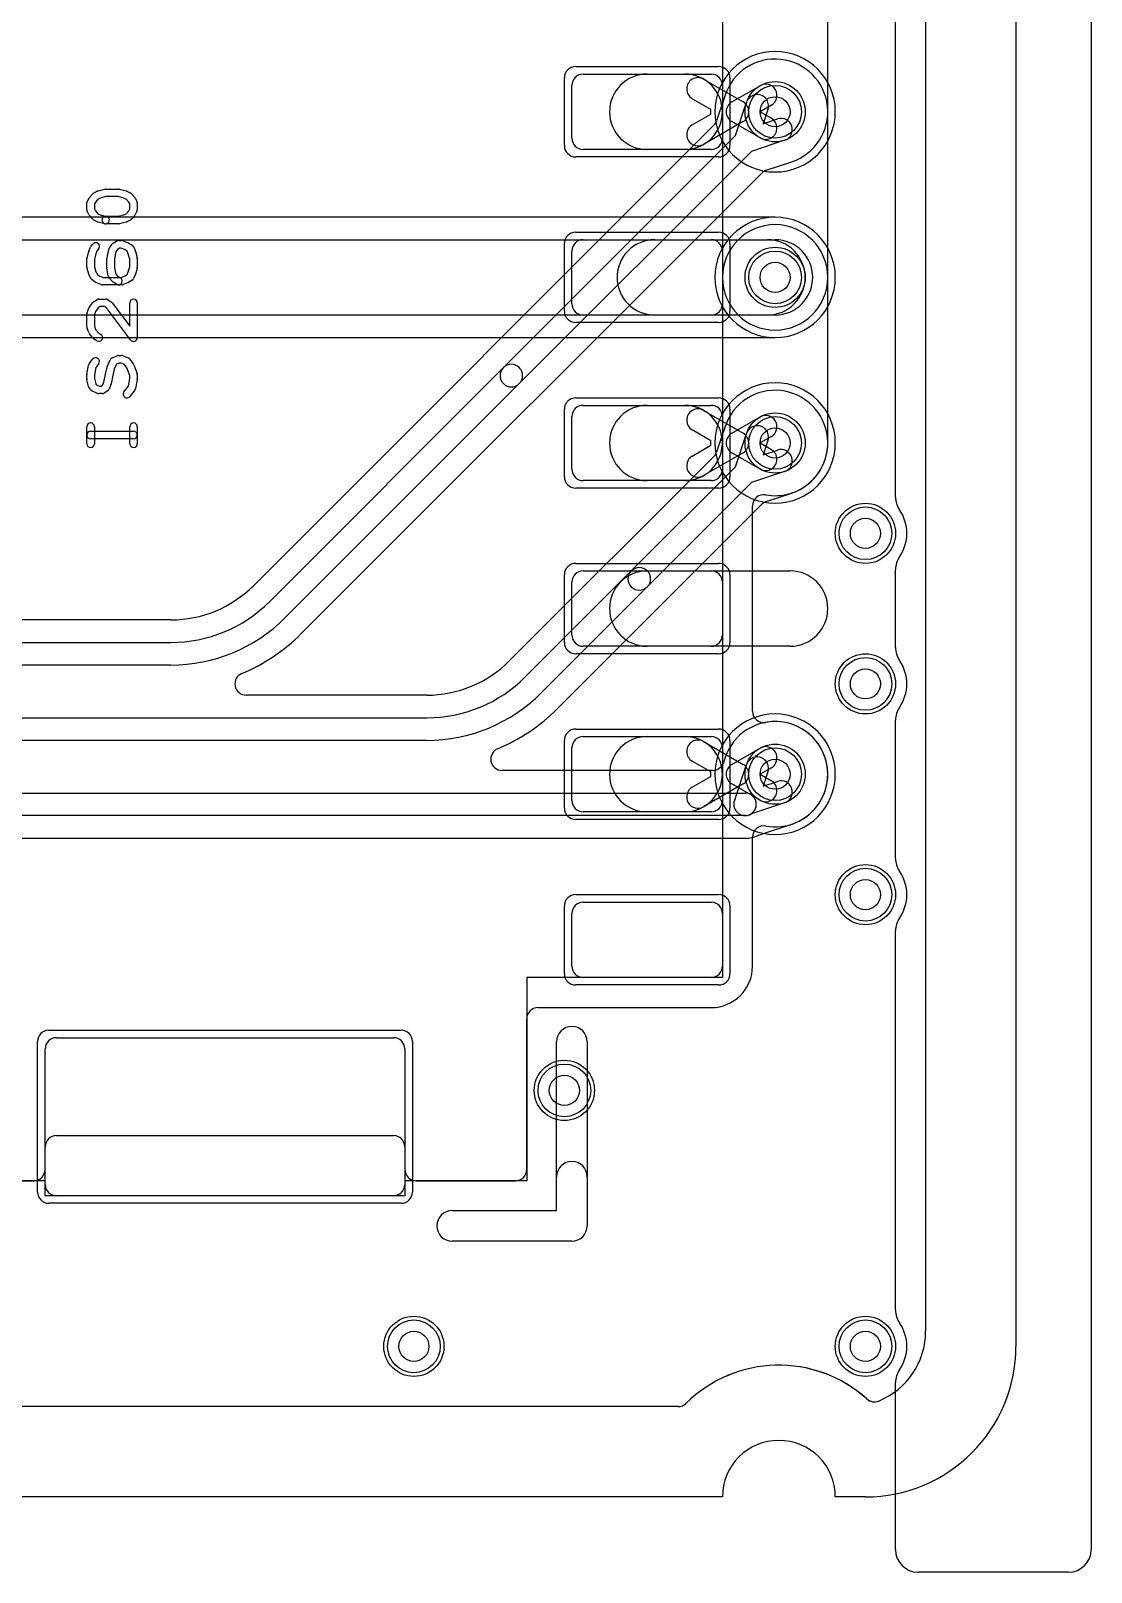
# Model space of a CAD drawing. Extents: x 0 to 20.5, y -0.5 to 20.
# Drawn here: x 13.46 to 20.5, y -0.5 to 9.74 of the extents above; entities that cross this region are included whole.
import ezdxf

# ---------------------------------------------------------------- set-up
doc = ezdxf.new("R2010")
doc.units = 0
for name, color, linetype in [('Hole', 1, 'CONTINUOUS'), ('L1', 3, 'CONTINUOUS'), ('L2', 3, 'CONTINUOUS'), ('L3', 3, 'CONTINUOUS'), ('L4', 3, 'CONTINUOUS'), ('MetalMask-A', 176, 'CONTINUOUS'), ('Outline', 7, 'CONTINUOUS'), ('PartsArea-A', 111, 'CONTINUOUS'), ('PartsSilk-A', 221, 'CONTINUOUS'), ('Resist-A', 2, 'CONTINUOUS'), ('Resist-B', 2, 'CONTINUOUS'), ('Silk-A', 140, 'CONTINUOUS')]:
    doc.layers.add(name, color=color, linetype=linetype)

msp = doc.modelspace()

# ---------------------------------------------------------------- linework, layer by layer
at = {"layer": 'Hole'}
for centre in [(18.4, 9.2), (18.4, 8.1), (18.4, 7), (19, 6.4), (19, 5.4), (18.4, 4.8), (19, 4), (17, 2.7), (16, 1), (19, 1)]:
    msp.add_circle(centre, 0.1, dxfattribs=at)
at = {"layer": 'L1'}
for p, q in [((19.4, 14.53823), (19.4, 1.1)), ((18.75004, 7), (18.75004, 10.3)), ((17.125, 9.45), (17.975, 9.45)), ((17.55, 9.45), (17.8, 9.45)), ((17.05, 9.025), (17.05, 9.375)), ((17.92501, 9.4165), (18.1875, 9.26495)), ((18.05, 9.375), (18.05, 9.025)), ((18.1125, 9.26495), (18.29999, 9.3732)), ((17.97343, 9.21534), (17.85001, 9.2866)), ((17.97343, 9.18466), (17.97343, 9.21534)), ((18.37499, 9.2433), (18.29999, 9.2)), ((17.85001, 9.1134), (17.97343, 9.18466)), ((18.1875, 9.13505), (17.92501, 8.9835)), ((18.29999, 9.0268), (18.1125, 9.13505)), ((18.29999, 9.2), (18.37499, 9.1567)), ((17.975, 8.95), (17.125, 8.95)), ((17.8, 8.95), (17.55, 8.95)), ((17.125, 8.35), (17.975, 8.35)), ((17.6, 8.35), (18.35, 8.35)), ((17.05, 7.925), (17.05, 8.275)), ((18.05, 8.275), (18.05, 7.925)), ((17.975, 7.85), (17.125, 7.85)), ((18.35, 7.85), (17.6, 7.85)), ((17.05, 6.825), (17.05, 7.175)), ((17.125, 7.25), (17.975, 7.25)), ((17.55, 7.25), (17.8, 7.25)), ((17.92501, 7.2165), (18.1875, 7.06495)), ((18.05, 7.175), (18.05, 6.825)), ((18.1125, 7.06495), (18.29999, 7.1732)), ((17.97343, 7.01534), (17.85001, 7.0866)), ((17.85001, 6.9134), (17.97343, 6.98466)), ((17.97343, 6.98466), (17.97343, 7.01534)), ((18.37499, 7.0433), (18.29999, 7)), ((18.29999, 7), (18.37499, 6.9567)), ((18.1875, 6.93505), (17.92501, 6.7835)), ((18.29999, 6.8268), (18.1125, 6.93505)), ((17.975, 6.75), (17.125, 6.75)), ((17.8, 6.75), (17.55, 6.75)), ((18.25004, 5.21834), (18.25004, 6.58166)), ((17.125, 6.15), (17.975, 6.15)), ((17.55, 6.15), (18.5, 6.15)), ((17.05, 5.725), (17.05, 6.075)), ((18.05, 6.075), (18.05, 5.725)), ((17.975, 5.65), (17.125, 5.65)), ((18.5, 5.65), (17.55, 5.65)), ((17.125, 5.05), (17.975, 5.05)), ((17.55, 5.05), (17.8, 5.05)), ((17.92501, 5.0165), (18.1875, 4.86495)), ((17.05, 4.625), (17.05, 4.975)), ((18.05, 4.975), (18.05, 4.625)), ((18.1125, 4.86495), (18.29999, 4.9732)), ((17.97343, 4.81534), (17.85001, 4.8866)), ((17.97343, 4.78466), (17.97343, 4.81534)), ((18.37499, 4.8433), (18.29999, 4.8)), ((17.85001, 4.7134), (17.97343, 4.78466)), ((18.1875, 4.73505), (17.92501, 4.5835)), ((18.29999, 4.6268), (18.1125, 4.73505)), ((18.29999, 4.8), (18.37499, 4.7567)), ((17.975, 4.55), (17.125, 4.55)), ((17.8, 4.55), (17.55, 4.55)), ((18.25004, 3.525), (18.25004, 4.38166)), ((17.125, 3.95), (17.975, 3.95)), ((17.05, 3.525), (17.05, 3.875)), ((18.05, 3.875), (18.05, 3.525)), ((17.975, 3.45), (17.125, 3.45)), ((16.75004, 2.175), (16.75004, 3.17499)), ((16.82501, 3.24996), (17.975, 3.24996)), ((13.55, 2.075), (13.55, 2.975)), ((13.625, 3.05), (15.865, 3.05)), ((15.94, 2.975), (15.94, 2.075)), ((13.62501, 2.4), (15.86499, 2.4)), ((13.55004, 2.175), (13.55004, 2.32503)), ((15.93996, 2.32503), (15.93996, 2.175)), ((12.235, 2.09996), (13.475, 2.09996)), ((16.015, 2.09996), (16.675, 2.09996)), ((15.865, 2), (13.625, 2)), ((17.75653, 0.6), (2.24347, 0.6))]:
    msp.add_line(p, q, dxfattribs=at)
for centre in [(18.4, 9.2), (18.4, 8.1), (18.4, 7), (19, 6.4), (19, 5.4), (18.4, 4.8), (19, 4), (17, 2.7), (16, 1), (19, 1)]:
    msp.add_circle(centre, 0.2, dxfattribs=at)
for centre, radius, start, end in [((17.125, 9.375), 0.075, 90, 180), ((17.55, 9.2), 0.25, 90, -90), ((17.8, 9.2), 0.25, -90, 90), ((17.88751, 9.35155), 0.075, 59.999272, -120.000217), ((17.975, 9.375), 0.075, 0, 90), ((18.33749, 9.30825), 0.075, -59.999272, 120.000595), ((18.15, 9.2), 0.075, 120.000728, -120.000728), ((18.15, 9.2), 0.075, -59.999272, 59.999272), ((17.88751, 9.04845), 0.075, 120.000728, -59.999783), ((18.33749, 9.09175), 0.075, -120.000728, 59.999405), ((17.125, 9.025), 0.075, 180, -90), ((17.975, 9.025), 0.075, -90, 0), ((17.125, 8.275), 0.075, 90, 180), ((17.6, 8.1), 0.25, 90, -90), ((17.975, 8.275), 0.075, 0, 90), ((18.35, 8.1), 0.25, -90, 90), ((17.125, 7.925), 0.075, 180, -90), ((17.975, 7.925), 0.075, -90, 0), ((17.125, 7.175), 0.075, 90, 180), ((17.55, 7), 0.25, 90, -90), ((17.8, 7), 0.25, -90, 90), ((17.88751, 7.15155), 0.075, 59.999272, -120.000217), ((17.975, 7.175), 0.075, 0, 90), ((18.33749, 7.10825), 0.075, -59.999272, 120.000595), ((18.15, 7), 0.075, 120.000728, -120.000728), ((18.15, 7), 0.075, -59.999272, 59.999272), ((18.4, 7), 0.35004, -100.16225, 0), ((17.88751, 6.84845), 0.075, 120.000728, -59.999783), ((18.33749, 6.89175), 0.075, -120.000728, 59.999405), ((17.125, 6.825), 0.075, 180, -90), ((17.975, 6.825), 0.075, -90, 0), ((18.32501, 6.58166), 0.07497, 79.835291, 180), ((17.125, 6.075), 0.075, 90, 180), ((17.55, 5.9), 0.25, 90, -90), ((17.975, 6.075), 0.075, 0, 90), ((18.5, 5.9), 0.25, -90, 90), ((17.125, 5.725), 0.075, 180, -90), ((17.975, 5.725), 0.075, -90, 0), ((18.32501, 5.21834), 0.07497, 180, -79.835291), ((18.4, 4.8), 0.35004, -100.16225, 100.16225), ((17.125, 4.975), 0.075, 90, 180), ((17.55, 4.8), 0.25, 90, -90), ((17.8, 4.8), 0.25, -90, 90), ((17.88751, 4.95155), 0.075, 59.999272, -120.000217), ((17.975, 4.975), 0.075, 0, 90), ((18.33749, 4.90825), 0.075, -59.999272, 120.000595), ((18.15, 4.8), 0.075, 120.000728, -120.000728), ((18.15, 4.8), 0.075, -59.999272, 59.999272), ((17.88751, 4.64845), 0.075, 120.000728, -59.999783), ((18.33749, 4.69175), 0.075, -120.000728, 59.999405), ((17.125, 4.625), 0.075, 180, -90), ((17.975, 4.625), 0.075, -90, 0), ((18.32501, 4.38166), 0.07497, 79.835291, 180), ((17.125, 3.875), 0.075, 90, 180), ((17.975, 3.875), 0.075, 0, 90), ((17.125, 3.525), 0.075, 180, -90), ((17.975, 3.525), 0.27504, -90, 0), ((17.975, 3.525), 0.075, -90, 0), ((16.82501, 3.17499), 0.07497, 90, 180), ((13.625, 2.975), 0.075, 90, 180), ((15.865, 2.975), 0.075, 0, 90), ((13.62501, 2.32503), 0.07497, 90, 180), ((15.86499, 2.32503), 0.07497, 0, 90), ((13.475, 2.175), 0.07504, -90, 0), ((16.015, 2.175), 0.07504, 180, -90), ((16.675, 2.175), 0.07504, -90, 0), ((13.625, 2.075), 0.075, 180, -90), ((15.865, 2.075), 0.075, -90, 0), ((18.9, 1.1), 0.5, -67.852167, 0), ((18.425, 0), 0.875, 48.033278, 134.723113), ((17.75653, 0.67497), 0.07497, -90, -45.281018), ((19.06024, 0.70633), 0.07497, -131.966761, -67.855149)]:
    msp.add_arc(centre, radius, start, end, dxfattribs=at)
at = {"layer": 'L2'}
for p, q in [((19.4, 14.53823), (19.4, 1.1)), ((17.75653, 0.6), (2.24347, 0.6))]:
    msp.add_line(p, q, dxfattribs=at)
for centre in [(19, 6.4), (19, 5.4), (19, 4), (17, 2.7), (16, 1), (19, 1)]:
    msp.add_circle(centre, 0.2, dxfattribs=at)
for centre, radius, start, end in [((18.4, 9.2), 0.40004, 90, -90), ((18.4, 9.2), 0.40004, -90, 90), ((18.4, 8.1), 0.40004, 90, -90), ((18.4, 8.1), 0.40004, -90, 90), ((18.4, 7), 0.40004, 90, -90), ((18.4, 7), 0.40004, -90, 90), ((18.4, 4.8), 0.40004, 90, -90), ((18.4, 4.8), 0.40004, -90, 90), ((18.9, 1.1), 0.5, -67.852167, 0), ((18.425, 0), 0.875, 48.033278, 134.723113), ((17.75653, 0.67497), 0.07497, -90, -45.281018), ((19.06024, 0.70633), 0.07497, -131.966761, -67.855149)]:
    msp.add_arc(centre, radius, start, end, dxfattribs=at)
at = {"layer": 'L3'}
for p, q in [((19.4, 14.53823), (19.4, 1.1)), ((18.4, 8.50004), (10.31421, 8.50004)), ((10.31421, 8.35), (18.4, 8.35)), ((18.4, 7.85), (10.31421, 7.85)), ((10.31421, 7.69996), (18.4, 7.69996)), ((17.75652, 0.6), (2.24347, 0.6))]:
    msp.add_line(p, q, dxfattribs=at)
for centre in [(18.4, 8.1), (19, 6.4), (19, 5.4), (19, 4), (17, 2.7), (16, 1), (19, 1)]:
    msp.add_circle(centre, 0.2, dxfattribs=at)
for centre, radius, start, end in [((18.4, 9.2), 0.40004, 90, -90), ((18.4, 9.2), 0.40004, -90, 90), ((18.4, 8.1), 0.40004, -90, 90), ((18.4, 8.1), 0.25, -90, 90), ((18.4, 7), 0.40004, 90, -90), ((18.4, 7), 0.40004, -90, 90), ((18.4, 4.8), 0.40004, 90, -90), ((18.4, 4.8), 0.40004, -90, 90), ((18.89999, 1.10001), 0.50001, -67.847489, -0.001146), ((18.42501, -0.00002), 0.87501, 48.080538, 134.721265), ((17.75655, 0.67498), 0.07497, -67.385426, -45.281018), ((19.05968, 0.70684), 0.07497, -131.923589, -131.398722), ((19.06023, 0.70635), 0.07498, -131.961651, -75.943369), ((19.06026, 0.70635), 0.07497, -75.96561, -67.848071), ((17.75653, 0.67497), 0.07497, -90.007642, -67.368378)]:
    msp.add_arc(centre, radius, start, end, dxfattribs=at)
at = {"layer": 'L4'}
for p, q in [((19.4, 14.53823), (19.4, 1.1)), ((18.06769, 9.31), (18.011, 9.14041)), ((18.13649, 9.04255), (18.21032, 9.26341)), ((18.35258, 9.21585), (18.32081, 9.12081)), ((18.32081, 9.12081), (18.41585, 9.15258)), ((17.99291, 9.11117), (14.93377, 6.05202)), ((16.59442, 7.50048), (18.13649, 9.04255)), ((18.46341, 9.01032), (18.24255, 8.93649)), ((18.24255, 8.93649), (16.70048, 7.39442)), ((18.34041, 8.811), (18.51017, 8.86775)), ((15.25202, 5.73376), (18.31117, 8.79291)), ((15.03986, 5.94592), (16.59442, 7.50048)), ((16.70048, 7.39442), (15.14592, 5.83985)), ((18.06769, 7.11), (18.011, 6.94041)), ((18.13649, 6.84255), (18.21032, 7.06341)), ((18.35258, 7.01585), (18.32081, 6.92081)), ((17.9929, 6.91116), (16.63377, 5.55202)), ((18.32081, 6.92081), (18.41585, 6.95258)), ((17.44442, 6.15048), (18.13649, 6.84255)), ((18.46341, 6.81032), (18.24255, 6.73649)), ((18.24255, 6.73649), (17.55048, 6.04442)), ((18.34041, 6.611), (18.51017, 6.66775)), ((16.95202, 5.23376), (18.31117, 6.59291)), ((16.73986, 5.44592), (17.44442, 6.15048)), ((17.55048, 6.04442), (16.84592, 5.33985)), ((14.38579, 5.82504), (9.85068, 5.82504)), ((12.08289, 5.675), (14.38579, 5.675)), ((14.38579, 5.525), (12.08289, 5.525)), ((16.08579, 5.32504), (14.88584, 5.32504)), ((9.56212, 5.175), (16.08579, 5.175)), ((16.08579, 5.025), (9.56212, 5.025)), ((17.9853, 4.82504), (16.58584, 4.82504)), ((18.06769, 4.91001), (18.0564, 4.87624)), ((18.13445, 4.63644), (18.21032, 4.86341)), ((18.35258, 4.81585), (18.32081, 4.72081)), ((18.32081, 4.72081), (18.41585, 4.75258)), ((9.79766, 4.675), (18.2, 4.675)), ((18.46341, 4.61032), (18.23644, 4.53445)), ((18.2, 4.525), (9.79766, 4.525)), ((18.29714, 4.39653), (18.51018, 4.46775)), ((10.05003, 4.37496), (18.2, 4.37496)), ((17.75653, 0.6), (2.24347, 0.6))]:
    msp.add_line(p, q, dxfattribs=at)
for centre in [(18.4, 9.2), (18.4, 8.1), (18.4, 7), (19, 6.4), (19, 5.4), (18.4, 4.8), (19, 4), (17, 2.7), (16, 1), (19, 1)]:
    msp.add_circle(centre, 0.2, dxfattribs=at)
for centre, radius, start, end in [((18.4, 9.2), 0.35004, -71.630789, 161.655116), ((17.99659, 9.33377), 0.07497, -18.485702, -18.347947), ((18.28145, 9.23963), 0.075, -18.485681, 161.515874), ((17.9399, 9.16418), 0.07497, -45, -18.485702), ((18.43963, 9.08145), 0.075, -71.514319, 108.484126), ((18.36418, 8.7399), 0.07497, 108.485702, 135), ((18.53394, 8.79665), 0.07497, 108.372114, 108.485702), ((18.4, 8.1), 0.35004, 90, -90), ((18.4, 8.1), 0.35004, -90, 90), ((16.64745, 7.44745), 0.075, 135, -45), ((16.64745, 7.44745), 0.075, -45, 135), ((18.4, 7), 0.35004, -71.630789, 161.655116), ((17.99659, 7.13377), 0.07497, -18.485702, -18.347947), ((18.28145, 7.03963), 0.075, -18.485681, 161.515874), ((17.9399, 6.96418), 0.07497, -45.010808, -18.485702), ((18.43963, 6.88145), 0.075, -71.514319, 108.484126), ((18.53394, 6.59665), 0.07497, 108.372114, 108.485702), ((18.36418, 6.5399), 0.07497, 108.485702, 135), ((17.49745, 6.09745), 0.075, 135, -45), ((17.49745, 6.09745), 0.075, -45, 135), ((14.38579, 6.6), 0.77496, -90, -45), ((14.38579, 6.6), 0.925, -90, -45.000438), ((14.38579, 6.6), 1.075, -90, -45.000754), ((14.38579, 6.6), 1.22504, -67.378084, -45.000331), ((16.08579, 6.1), 0.77496, -90, -45), ((14.88584, 5.40001), 0.07497, 112.624568, -90), ((16.08579, 6.1), 0.925, -90, -45.000438), ((16.08579, 6.1), 1.075, -90, -45.000754), ((16.08579, 6.1), 1.22504, -67.378084, -45.000331), ((18.4, 4.8), 0.35004, -71.629235, 161.653562), ((16.58584, 4.90001), 0.07497, 112.624568, -90), ((18.28145, 4.83963), 0.075, -18.485681, 161.515874), ((17.9853, 4.90001), 0.07497, -90, -18.485702), ((17.99659, 4.93378), 0.07497, -18.485702, -18.347947), ((18.43963, 4.68145), 0.075, -71.514319, 108.484126), ((18.2, 4.6), 0.075, 150.929813, -60.929813), ((18.2, 4.6), 0.075, -90, 90), ((18.53395, 4.39665), 0.07497, 108.372114, 108.485702), ((18.20001, 4.6), 0.22504, -90.002546, -66.234752), ((18.32091, 4.32543), 0.07497, 108.485702, 113.764605), ((18.9, 1.1), 0.5, -67.852167, 0), ((18.425, 0), 0.875, 48.033278, 134.723113), ((17.75653, 0.67497), 0.07497, -90, -45.281018), ((19.06024, 0.70633), 0.07497, -131.966761, -67.855149)]:
    msp.add_arc(centre, radius, start, end, dxfattribs=at)
at = {"layer": 'MetalMask-A'}
for p, q in [((17.125, 9.45), (17.975, 9.45)), ((17.05, 9.025), (17.05, 9.375)), ((18.05, 9.375), (18.05, 9.025)), ((17.975, 8.95), (17.125, 8.95)), ((17.125, 8.35), (17.975, 8.35)), ((17.05, 7.925), (17.05, 8.275)), ((18.05, 8.275), (18.05, 7.925)), ((17.975, 7.85), (17.125, 7.85)), ((17.05, 6.825), (17.05, 7.175)), ((17.125, 7.25), (17.975, 7.25)), ((18.05, 7.175), (18.05, 6.825)), ((17.975, 6.75), (17.125, 6.75)), ((17.125, 6.15), (17.975, 6.15)), ((17.05, 5.725), (17.05, 6.075)), ((18.05, 6.075), (18.05, 5.725)), ((17.975, 5.65), (17.125, 5.65)), ((17.125, 5.05), (17.975, 5.05)), ((17.05, 4.625), (17.05, 4.975)), ((18.05, 4.975), (18.05, 4.625)), ((17.975, 4.55), (17.125, 4.55)), ((17.125, 3.95), (17.975, 3.95)), ((17.05, 3.525), (17.05, 3.875)), ((18.05, 3.875), (18.05, 3.525)), ((17.975, 3.45), (17.125, 3.45)), ((13.55, 2.075), (13.55, 2.975)), ((13.625, 3.05), (15.865, 3.05)), ((15.94, 2.975), (15.94, 2.075)), ((15.865, 2), (13.625, 2))]:
    msp.add_line(p, q, dxfattribs=at)
for centre, start, end in [((17.125, 9.375), 90, 180), ((17.975, 9.375), 0, 90), ((17.125, 9.025), 180, -90), ((17.975, 9.025), -90, 0), ((17.125, 8.275), 90, 180), ((17.975, 8.275), 0, 90), ((17.125, 7.925), 180, -90), ((17.975, 7.925), -90, 0), ((17.125, 7.175), 90, 180), ((17.975, 7.175), 0, 90), ((17.125, 6.825), 180, -90), ((17.975, 6.825), -90, 0), ((17.125, 6.075), 90, 180), ((17.975, 6.075), 0, 90), ((17.125, 5.725), 180, -90), ((17.975, 5.725), -90, 0), ((17.125, 4.975), 90, 180), ((17.975, 4.975), 0, 90), ((17.125, 4.625), 180, -90), ((17.975, 4.625), -90, 0), ((17.125, 3.875), 90, 180), ((17.975, 3.875), 0, 90), ((17.125, 3.525), 180, -90), ((17.975, 3.525), -90, 0), ((13.625, 2.975), 90, 180), ((15.865, 2.975), 0, 90), ((13.625, 2.075), 180, -90), ((15.865, 2.075), -90, 0)]:
    msp.add_arc(centre, 0.075, start, end, dxfattribs=at)
at = {"layer": 'Outline'}
for p, q in [((20, 15), (20, 1)), ((18.05, 0), (1.95, 0)), ((19, 0), (18.8, 0))]:
    msp.add_line(p, q, dxfattribs=at)
for centre, radius, start, end in [((19, 1), 1, -90, 0), ((18.425, 0), 0.375, 0, 180)]:
    msp.add_arc(centre, radius, start, end, dxfattribs=at)
at = {"layer": 'PartsArea-A'}
for p, q in [((18.05, 11.65), (18.05, 3.45)), ((18.05, 3.45), (16.75, 3.45)), ((16.75, 3.45), (16.75, 2.1)), ((13.55, 2.1), (12.16, 2.1)), ((13.55, 2), (13.55, 2.1)), ((16.75, 2.1), (15.94, 2.1)), ((15.94, 2.1), (15.94, 2)), ((15.94, 2), (13.55, 2))]:
    msp.add_line(p, q, dxfattribs=at)
at = {"layer": 'PartsSilk-A'}
for p, q in [((13.8307, 8.60684), (13.84181, 8.62629)), ((13.84483, 8.6305), (13.86705, 8.6555)), ((13.87456, 8.66125), (13.89678, 8.67236)), ((13.90123, 8.61868), (13.88394, 8.59923)), ((13.91669, 8.62641), (13.90123, 8.61868)), ((13.9019, 8.67425), (13.94635, 8.68536)), ((13.95549, 8.63611), (13.91669, 8.62641)), ((13.95241, 8.68611), (14.03759, 8.68611)), ((14.03451, 8.63611), (13.95549, 8.63611)), ((14.07331, 8.62641), (14.03451, 8.63611)), ((14.04365, 8.68536), (14.0881, 8.67425)), ((14.08877, 8.61868), (14.07331, 8.62641)), ((14.10606, 8.59923), (14.08877, 8.61868)), ((14.09322, 8.67236), (14.11544, 8.66125)), ((14.12295, 8.6555), (14.14517, 8.6305)), ((14.14819, 8.62629), (14.1593, 8.60684)), ((13.82741, 8.55), (13.82741, 8.59444)), ((13.84116, 8.5166), (13.83005, 8.53882)), ((13.86705, 8.48617), (13.84483, 8.51117)), ((13.88394, 8.59923), (13.87741, 8.5878)), ((13.87741, 8.5878), (13.87741, 8.5559)), ((13.87741, 8.5559), (13.8844, 8.54192)), ((13.8844, 8.54192), (13.90123, 8.52299)), ((13.90123, 8.52299), (13.91669, 8.51526)), ((13.91669, 8.51526), (13.95847, 8.50481)), ((13.95241, 8.50556), (14.03451, 8.50556)), ((14.03451, 8.50556), (14.07331, 8.51526)), ((14.07331, 8.51526), (14.08877, 8.52299)), ((14.08877, 8.52299), (14.1056, 8.54192)), ((14.1056, 8.54192), (14.11259, 8.5559)), ((14.11259, 8.5878), (14.10606, 8.59923)), ((14.11259, 8.5559), (14.11259, 8.5878)), ((14.14517, 8.51117), (14.12295, 8.48617)), ((14.15995, 8.53882), (14.14884, 8.5166)), ((14.16259, 8.59444), (14.16259, 8.55)), ((13.89678, 8.46931), (13.87456, 8.48042)), ((13.94635, 8.45631), (13.9019, 8.46742)), ((14.03759, 8.45556), (13.95241, 8.45556)), ((14.0881, 8.46742), (14.04365, 8.45631)), ((14.11544, 8.48042), (14.09322, 8.46931)), ((13.84031, 8.27317), (13.85142, 8.30095)), ((13.85511, 8.30729), (13.86622, 8.32118)), ((13.97676, 8.29544), (13.99528, 8.32044)), ((14.00213, 8.32676), (14.02435, 8.34064)), ((14.04476, 8.29444), (14.03264, 8.28687)), ((14.03759, 8.34444), (14.05981, 8.34444)), ((14.05481, 8.29444), (14.04476, 8.29444)), ((14.08164, 8.28327), (14.05481, 8.29444)), ((14.06942, 8.34252), (14.10276, 8.32864)), ((14.1064, 8.32676), (14.12862, 8.31287)), ((14.13858, 8.30095), (14.14969, 8.27317)), ((13.82741, 8.16667), (13.82741, 8.225)), ((13.82837, 8.23187), (13.83948, 8.27076)), ((13.88721, 8.25579), (13.87741, 8.2215)), ((13.87741, 8.2215), (13.87741, 8.17017)), ((13.89647, 8.27895), (13.88721, 8.25579)), ((13.90526, 8.28994), (13.89647, 8.27895)), ((13.96074, 8.16667), (13.96074, 8.225)), ((13.96123, 8.2299), (13.97234, 8.28546)), ((14.02027, 8.27017), (14.01074, 8.22252)), ((14.01074, 8.22252), (14.01074, 8.16842)), ((14.03264, 8.28687), (14.02027, 8.27017)), ((14.09519, 8.2748), (14.08164, 8.28327)), ((14.10279, 8.25579), (14.09519, 8.2748)), ((14.11259, 8.2215), (14.10279, 8.25579)), ((14.11259, 8.17017), (14.11259, 8.2215)), ((14.15052, 8.27076), (14.16163, 8.23187)), ((14.16259, 8.225), (14.16259, 8.16667)), ((13.83948, 8.12091), (13.82837, 8.1598)), ((13.85682, 8.09004), (13.84201, 8.11504)), ((13.87741, 8.17017), (13.88667, 8.13775)), ((13.88667, 8.13775), (13.89731, 8.1198)), ((13.89731, 8.1198), (13.90935, 8.11077)), ((13.90935, 8.11077), (13.93519, 8.1)), ((13.93519, 8.1), (14.05481, 8.1)), ((13.96839, 8.11041), (13.96098, 8.16319)), ((13.99668, 8.07228), (13.97446, 8.09728)), ((14.01074, 8.16842), (14.01686, 8.12485)), ((14.01686, 8.12485), (14.03167, 8.10818)), ((14.03167, 8.10818), (14.05084, 8.0962)), ((14.05481, 8.1), (14.08164, 8.11118)), ((14.08164, 8.11118), (14.09563, 8.11992)), ((14.09563, 8.11992), (14.10292, 8.13633)), ((14.10292, 8.13633), (14.11259, 8.17017)), ((14.14933, 8.11763), (14.13822, 8.09263)), ((14.16163, 8.1598), (14.15052, 8.12091)), ((13.88185, 8.06889), (13.86333, 8.08278)), ((13.92058, 8.05192), (13.88724, 8.06581)), ((14.05981, 8.05), (13.93019, 8.05)), ((14.02434, 8.0538), (14.00212, 8.06769)), ((14.10276, 8.06581), (14.06942, 8.05192)), ((14.12862, 8.08158), (14.1064, 8.06769)), ((13.8292, 7.86761), (13.84031, 7.89539)), ((13.8433, 7.90081), (13.86552, 7.93137)), ((13.87249, 7.93787), (13.89471, 7.95176)), ((13.90311, 7.89804), (13.88557, 7.87393)), ((13.91513, 7.90556), (13.90311, 7.89804)), ((13.90796, 7.95556), (13.95241, 7.95556)), ((13.94524, 7.90556), (13.91513, 7.90556)), ((13.95744, 7.89793), (13.94524, 7.90556)), ((14.11761, 7.68497), (13.95744, 7.89793)), ((13.96566, 7.95176), (13.98788, 7.93787)), ((13.99461, 7.9317), (14.11259, 7.77483)), ((14.11259, 7.77483), (14.11259, 7.93056)), ((14.16259, 7.93056), (14.16259, 7.7)), ((13.82741, 7.77222), (13.82741, 7.85833)), ((13.88557, 7.87393), (13.87741, 7.85352)), ((13.87741, 7.85352), (13.87741, 7.77662)), ((13.84003, 7.73313), (13.82892, 7.76368)), ((13.86622, 7.69827), (13.844, 7.72605)), ((13.89471, 7.6788), (13.87249, 7.69269)), ((13.87741, 7.77662), (13.88561, 7.75408)), ((13.88561, 7.75408), (13.9026, 7.73283)), ((13.9026, 7.73283), (13.92121, 7.7212)), ((13.99464, 7.56475), (14.02797, 7.57864)), ((14.03759, 7.58056), (14.05981, 7.58056)), ((14.06942, 7.57864), (14.10276, 7.56475)), ((13.82785, 7.45746), (13.83896, 7.51579)), ((13.8433, 7.52581), (13.86552, 7.55637)), ((13.88703, 7.50093), (13.87741, 7.45042)), ((13.90596, 7.52697), (13.88703, 7.50093)), ((13.95038, 7.45884), (13.96149, 7.50328)), ((13.96266, 7.50684), (13.98118, 7.55129)), ((14.00954, 7.48934), (13.99903, 7.44729)), ((14.02338, 7.52255), (14.00954, 7.48934)), ((14.04259, 7.53056), (14.02338, 7.52255)), ((14.05481, 7.53056), (14.04259, 7.53056)), ((14.07706, 7.52129), (14.05481, 7.53056)), ((14.09319, 7.4991), (14.07706, 7.52129)), ((14.11259, 7.44818), (14.09319, 7.4991)), ((14.11337, 7.55637), (14.13559, 7.52581)), ((14.13873, 7.52001), (14.16095, 7.46168)), ((13.82741, 7.425), (13.82741, 7.45278)), ((13.83927, 7.3745), (13.82816, 7.41894)), ((13.87741, 7.45042), (13.87741, 7.42808)), ((13.87741, 7.42808), (13.88645, 7.39192)), ((13.88645, 7.39192), (13.89016, 7.38728)), ((13.89016, 7.38728), (13.91296, 7.37778)), ((13.91296, 7.37778), (13.92302, 7.37778)), ((13.92302, 7.37778), (13.93186, 7.38331)), ((13.93186, 7.38331), (13.93938, 7.40398)), ((13.93938, 7.40398), (13.95012, 7.45768)), ((13.98701, 7.38868), (13.9759, 7.35813)), ((13.99903, 7.44729), (13.98803, 7.39232)), ((14.07363, 7.34062), (14.10308, 7.37744)), ((14.10308, 7.37744), (14.11259, 7.42736)), ((14.11259, 7.42736), (14.11259, 7.44818)), ((14.16215, 7.42032), (14.15104, 7.36199)), ((14.16259, 7.45278), (14.16259, 7.425)), ((13.85511, 7.35105), (13.844, 7.36494)), ((13.89834, 7.3297), (13.86501, 7.34359)), ((13.93019, 7.32778), (13.90796, 7.32778)), ((13.96566, 7.34547), (13.94344, 7.33158)), ((14.146, 7.35105), (14.11267, 7.30938)), ((13.82741, 6.99444), (13.82741, 7.10833)), ((13.85241, 7.07778), (14.13759, 7.07778)), ((13.87741, 7.10833), (13.87741, 6.99444)), ((14.11259, 6.99444), (14.11259, 7.10833)), ((14.16259, 7.10833), (14.16259, 6.99444)), ((14.13759, 7.02778), (13.85241, 7.02778)), ((16.9484, 1.9016), (16.9484, 3.0234)), ((17.1516, 3.0234), (17.1516, 1.8)), ((16.25426, 1.9016), (16.9484, 1.9016)), ((17.05, 1.6984), (16.25426, 1.6984))]:
    msp.add_line(p, q, dxfattribs=at)
for centre, radius, start, end in [((13.85241, 8.59444), 0.025, 150.266489, 180), ((13.86352, 8.61389), 0.025, 138.372169, 150.266489), ((13.88574, 8.63889), 0.025, 116.565051, 138.37217), ((13.90796, 8.65), 0.025, 104.030684, 116.565051), ((13.95241, 8.66111), 0.025, 90, 104.030684), ((14.03759, 8.66111), 0.025, 75.969316, 90), ((14.08204, 8.65), 0.025, 63.434949, 75.969316), ((14.10426, 8.63889), 0.025, 41.627831, 63.434949), ((14.12648, 8.61389), 0.025, 29.733511, 41.62783), ((14.13759, 8.59444), 0.025, 0, 29.733511), ((13.85241, 8.55), 0.025, 180, -153.434949), ((13.86352, 8.52778), 0.025, -153.434949, -138.37217), ((13.95241, 8.48056), 0.025, 90, -90), ((13.95241, 8.48056), 0.025, -104.030684, 75.96679), ((14.12648, 8.52778), 0.025, -41.627831, -26.565051), ((14.13759, 8.55), 0.025, -26.565051, 0), ((13.88574, 8.50278), 0.025, -138.372169, -116.565051), ((13.90796, 8.49167), 0.025, -116.565051, -104.030684), ((14.03759, 8.48056), 0.025, -90, -75.969316), ((14.08204, 8.49167), 0.025, -75.969316, -63.434949), ((14.10426, 8.50278), 0.025, -63.434949, -41.62783), ((13.87463, 8.29167), 0.025, 141.333033, 158.207103), ((13.88574, 8.30556), 0.025, -38.666967, 141.345223), ((13.99685, 8.28056), 0.025, 143.473873, 168.694563), ((14.01537, 8.30556), 0.025, 121.985944, 143.473873), ((14.03759, 8.31944), 0.025, 90, 121.985944), ((14.05981, 8.31944), 0.025, 67.394238, 90), ((14.09315, 8.30556), 0.025, 57.994617, 67.394238), ((14.11537, 8.29167), 0.025, 21.792897, 57.994617), ((13.85241, 8.225), 0.025, 164.051456, 180), ((13.86352, 8.26389), 0.025, 158.207103, 164.051456), ((13.98574, 8.225), 0.025, 168.694563, 180), ((14.12648, 8.26389), 0.025, 15.948544, 21.792897), ((14.13759, 8.225), 0.025, 0, 15.948544), ((13.85241, 8.16667), 0.025, 180, -164.051456), ((13.86352, 8.12778), 0.025, -164.051456, -149.362476), ((13.87833, 8.10278), 0.025, -149.362476, -126.869898), ((13.98574, 8.16667), 0.025, 180, -171.999526), ((13.99315, 8.11389), 0.025, -171.999526, -138.37217), ((14.03759, 8.075), 0.025, -122.005383, 57.989981), ((14.11537, 8.10278), 0.025, -57.994617, -23.950855), ((14.12648, 8.12778), 0.025, -23.950855, -15.948544), ((14.13759, 8.16667), 0.025, -15.948544, 0), ((13.89685, 8.08889), 0.025, -126.869898, -112.605762), ((13.93019, 8.075), 0.025, -112.605762, -90), ((14.01537, 8.08889), 0.025, -138.372169, -122.005383), ((14.05981, 8.075), 0.025, -90, -67.394238), ((14.09315, 8.08889), 0.025, -67.394238, -57.994617), ((13.86352, 7.88611), 0.025, 143.982737, 158.202147), ((13.88574, 7.91667), 0.025, 122.005383, 143.979316), ((13.90796, 7.93056), 0.025, 90, 122.010019), ((13.95241, 7.93056), 0.025, 57.994617, 90), ((13.97463, 7.91667), 0.025, 36.952397, 57.989981), ((14.13759, 7.93056), 0.025, 0, 180), ((13.85241, 7.85833), 0.025, 158.207103, 180), ((13.85241, 7.77222), 0.025, 180, -160.015388), ((13.86352, 7.74167), 0.025, -160.02081, -141.345223), ((13.88574, 7.71389), 0.025, -141.333033, -122.010019), ((13.90796, 7.7), 0.025, -122.005383, 57.989981), ((14.13759, 7.7), 0.025, -143.047603, 0), ((14.03759, 7.55556), 0.025, 90, 112.623527), ((14.05981, 7.55556), 0.025, 67.394238, 90), ((13.86352, 7.51111), 0.025, 143.982737, 169.211414), ((13.88574, 7.54167), 0.025, -36.017263, 143.979316), ((13.98574, 7.49722), 0.025, 157.373085, 165.963757), ((14.00426, 7.54167), 0.025, 112.626915, 157.38105), ((14.09315, 7.54167), 0.025, 36.017263, 67.382576), ((14.11537, 7.51111), 0.025, 20.856498, 36.020684), ((13.85241, 7.45278), 0.025, 169.211414, 180), ((13.85241, 7.425), 0.025, 180, -165.969316), ((13.86352, 7.38056), 0.025, -165.969316, -141.333033), ((13.97463, 7.45278), 0.025, 165.969316, 168.692051), ((13.96352, 7.39722), 0.025, -19.97919, -11.305437), ((14.13759, 7.45278), 0.025, 0, 20.853641), ((14.13759, 7.425), 0.025, -10.788586, 0), ((13.87463, 7.36667), 0.025, -141.333033, -112.626915), ((13.90796, 7.35278), 0.025, -112.626915, -90), ((13.93019, 7.35278), 0.025, -90, -57.994617), ((13.95241, 7.36667), 0.025, -57.994617, -19.97919), ((14.09315, 7.325), 0.025, 141.333033, -38.654777), ((14.12648, 7.36667), 0.025, -38.666967, -10.783847), ((13.85241, 7.10833), 0.025, 0, 180), ((13.85241, 7.05278), 0.025, 90, -90), ((14.13759, 7.10833), 0.025, 0, 180), ((14.13759, 7.05278), 0.025, -90, 90), ((13.85241, 6.99444), 0.025, 180, 0), ((14.13759, 6.99444), 0.025, 180, 0), ((17.05, 3.0234), 0.1016, 0, 180), ((16.25426, 1.8), 0.1016, 90, -90), ((17.05, 1.8), 0.1016, -90, 0)]:
    msp.add_arc(centre, radius, start, end, dxfattribs=at)
at = {"layer": 'Resist-A'}
for p, q in [((17, 8.975), (17, 9.425)), ((17.075, 9.5), (18.025, 9.5)), ((18.1, 9.425), (18.1, 8.975)), ((18.025, 8.9), (17.075, 8.9)), ((17.075, 8.4), (18.025, 8.4)), ((17, 7.875), (17, 8.325)), ((18.1, 8.325), (18.1, 7.875)), ((18.025, 7.8), (17.075, 7.8)), ((17.075, 7.3), (18.025, 7.3)), ((17, 6.775), (17, 7.225)), ((18.1, 7.225), (18.1, 6.775)), ((18.025, 6.7), (17.075, 6.7)), ((17.075, 6.2), (18.025, 6.2)), ((17, 5.675), (17, 6.125)), ((18.1, 6.125), (18.1, 5.675)), ((18.025, 5.6), (17.075, 5.6)), ((17, 4.575), (17, 5.025)), ((17.075, 5.1), (18.025, 5.1)), ((18.1, 5.025), (18.1, 4.575)), ((18.025, 4.5), (17.075, 4.5)), ((17.075, 4), (18.025, 4)), ((17, 3.475), (17, 3.925)), ((18.1, 3.925), (18.1, 3.475)), ((18.025, 3.4), (17.075, 3.4)), ((13.575, 3.1), (15.915, 3.1)), ((13.5, 2.025), (13.5, 3.025)), ((15.99, 3.025), (15.99, 2.025)), ((15.915, 1.95), (13.575, 1.95))]:
    msp.add_line(p, q, dxfattribs=at)
for centre in [(18.4, 9.2), (18.4, 8.1), (18.4, 7), (19, 6.4), (19, 5.4), (18.4, 4.8), (19, 4), (17, 2.7), (16, 1), (19, 1)]:
    msp.add_circle(centre, 0.175, dxfattribs=at)
for centre, start, end in [((17.075, 9.425), 90, 180), ((18.025, 9.425), 0, 90), ((17.075, 8.975), 180, -90), ((18.025, 8.975), -90, 0), ((17.075, 8.325), 90, 180), ((18.025, 8.325), 0, 90), ((17.075, 7.875), 180, -90), ((18.025, 7.875), -90, 0), ((17.075, 7.225), 90, 180), ((18.025, 7.225), 0, 90), ((17.075, 6.775), 180, -90), ((18.025, 6.775), -90, 0), ((17.075, 6.125), 90, 180), ((18.025, 6.125), 0, 90), ((17.075, 5.675), 180, -90), ((18.025, 5.675), -90, 0), ((17.075, 5.025), 90, 180), ((18.025, 5.025), 0, 90), ((17.075, 4.575), 180, -90), ((18.025, 4.575), -90, 0), ((17.075, 3.925), 90, 180), ((18.025, 3.925), 0, 90), ((17.075, 3.475), 180, -90), ((18.025, 3.475), -90, 0), ((13.575, 3.025), 90, 180), ((15.915, 3.025), 0, 90), ((13.575, 2.025), 180, -90), ((15.915, 2.025), -90, 0)]:
    msp.add_arc(centre, 0.075, start, end, dxfattribs=at)
at = {"layer": 'Resist-B'}
for centre in [(18.4, 9.2), (18.4, 8.1), (18.4, 7), (19, 6.4), (19, 5.4), (18.4, 4.8), (19, 4), (17, 2.7), (16, 1), (19, 1)]:
    msp.add_circle(centre, 0.175, dxfattribs=at)
at = {"layer": 'Silk-A'}
for p, q in [((20.5, 14.35), (20.5, -0.35)), ((19.2, 6.64109), (19.2, 10.75891)), ((19.2, 5.64109), (19.2, 6.15891)), ((19.2, 4.24109), (19.2, 5.15891)), ((19.2, 1.24109), (19.2, 3.75891)), ((16.9484, 1.9016), (16.9484, 2.12673)), ((17.1516, 2.12673), (17.1516, 1.8)), ((16.25426, 1.9016), (16.9484, 1.9016)), ((17.05, 1.6984), (16.25426, 1.6984)), ((19.2, -0.35), (19.2, 0.75891)), ((20.35, -0.5), (19.35, -0.5))]:
    msp.add_line(p, q, dxfattribs=at)
for centre, radius, start, end in [((19.35, 6.64109), 0.15, 180, -145.440132), ((19, 6.4), 0.275, -34.560351, 34.560351), ((19.35, 6.15891), 0.15, 145.440132, 180), ((19.35, 5.64109), 0.15, 180, -145.440132), ((19, 5.4), 0.275, -34.560351, 34.560351), ((19.35, 5.15891), 0.15, 145.440132, 180), ((19.35, 4.24109), 0.15, 180, -145.440132), ((19, 4), 0.275, -34.560351, 34.560351), ((19.35, 3.75891), 0.15, 145.440132, 180), ((17.05, 2.12673), 0.1016, 0, 180), ((16.25426, 1.8), 0.1016, 90, -90), ((17.05, 1.8), 0.1016, -90, 0), ((19.35, 1.24109), 0.15, 180, -145.440132), ((19, 1), 0.275, -34.560351, 34.560351), ((19.35, 0.75891), 0.15, 145.440132, 180), ((19.35, -0.35), 0.15, 180, -90), ((20.35, -0.35), 0.15, -90, 0)]:
    msp.add_arc(centre, radius, start, end, dxfattribs=at)

doc.saveas('drawing.dxf')
